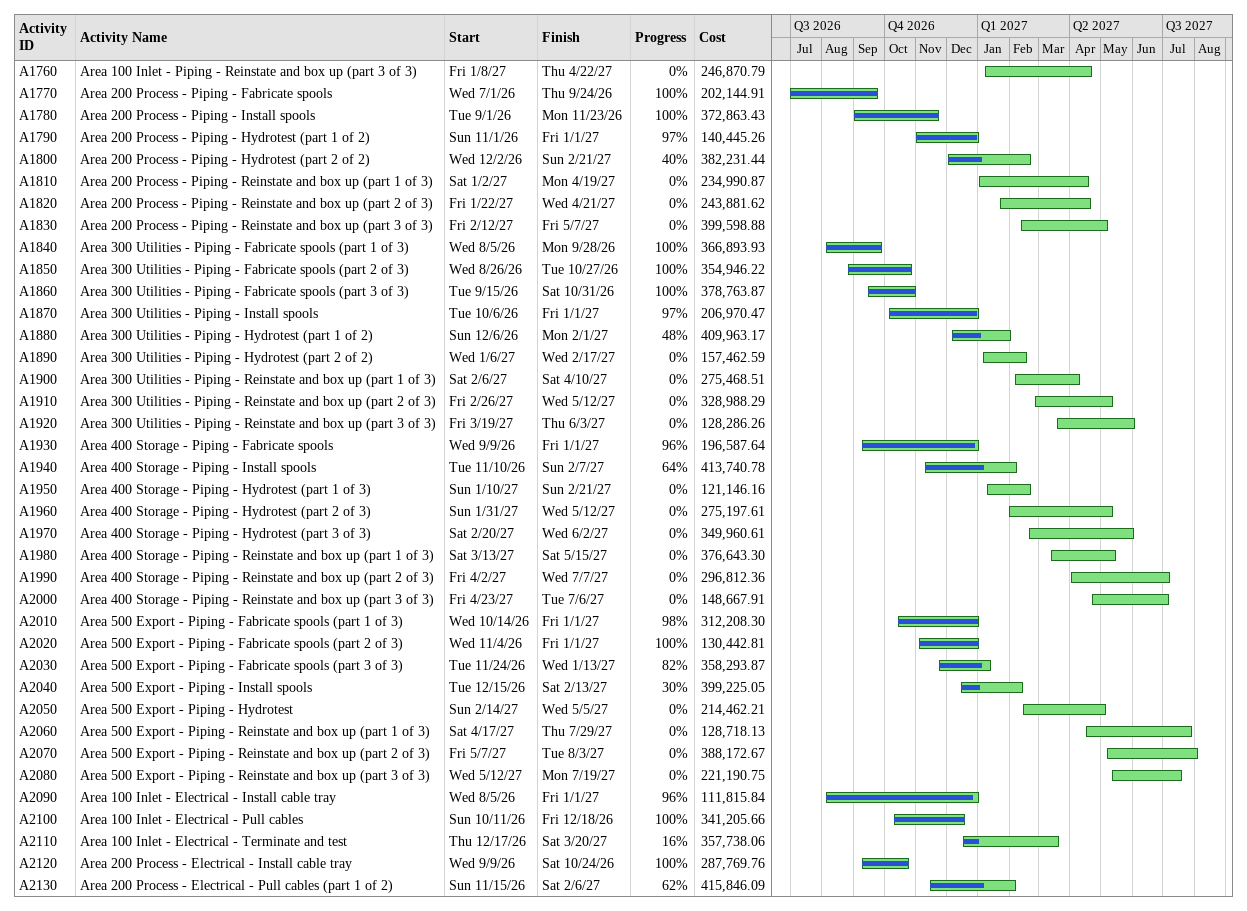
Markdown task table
| ID | Task | Start | Finish | % complete | Cost |
|---|---|---|---|---|---|
| A1760 | Area 100 Inlet - Piping - Reinstate and box up (part 3 of 3) | 2027-01-08 | 2027-04-22 | 0 | 246870.79 |
| A1770 | Area 200 Process - Piping - Fabricate spools | 2026-07-01 | 2026-09-24 | 100 | 202144.91 |
| A1780 | Area 200 Process - Piping - Install spools | 2026-09-01 | 2026-11-23 | 100 | 372863.43 |
| A1790 | Area 200 Process - Piping - Hydrotest (part 1 of 2) | 2026-11-01 | 2027-01-01 | 97 | 140445.26 |
| A1800 | Area 200 Process - Piping - Hydrotest (part 2 of 2) | 2026-12-02 | 2027-02-21 | 40 | 382231.44 |
| A1810 | Area 200 Process - Piping - Reinstate and box up (part 1 of 3) | 2027-01-02 | 2027-04-19 | 0 | 234990.87 |
| A1820 | Area 200 Process - Piping - Reinstate and box up (part 2 of 3) | 2027-01-22 | 2027-04-21 | 0 | 243881.62 |
| A1830 | Area 200 Process - Piping - Reinstate and box up (part 3 of 3) | 2027-02-12 | 2027-05-07 | 0 | 399598.88 |
| A1840 | Area 300 Utilities - Piping - Fabricate spools (part 1 of 3) | 2026-08-05 | 2026-09-28 | 100 | 366893.93 |
| A1850 | Area 300 Utilities - Piping - Fabricate spools (part 2 of 3) | 2026-08-26 | 2026-10-27 | 100 | 354946.22 |
| A1860 | Area 300 Utilities - Piping - Fabricate spools (part 3 of 3) | 2026-09-15 | 2026-10-31 | 100 | 378763.87 |
| A1870 | Area 300 Utilities - Piping - Install spools | 2026-10-06 | 2027-01-01 | 97 | 206970.47 |
| A1880 | Area 300 Utilities - Piping - Hydrotest (part 1 of 2) | 2026-12-06 | 2027-02-01 | 48 | 409963.17 |
| A1890 | Area 300 Utilities - Piping - Hydrotest (part 2 of 2) | 2027-01-06 | 2027-02-17 | 0 | 157462.59 |
| A1900 | Area 300 Utilities - Piping - Reinstate and box up (part 1 of 3) | 2027-02-06 | 2027-04-10 | 0 | 275468.51 |
| A1910 | Area 300 Utilities - Piping - Reinstate and box up (part 2 of 3) | 2027-02-26 | 2027-05-12 | 0 | 328988.29 |
| A1920 | Area 300 Utilities - Piping - Reinstate and box up (part 3 of 3) | 2027-03-19 | 2027-06-03 | 0 | 128286.26 |
| A1930 | Area 400 Storage - Piping - Fabricate spools | 2026-09-09 | 2027-01-01 | 96 | 196587.64 |
| A1940 | Area 400 Storage - Piping - Install spools | 2026-11-10 | 2027-02-07 | 64 | 413740.78 |
| A1950 | Area 400 Storage - Piping - Hydrotest (part 1 of 3) | 2027-01-10 | 2027-02-21 | 0 | 121146.16 |
| A1960 | Area 400 Storage - Piping - Hydrotest (part 2 of 3) | 2027-01-31 | 2027-05-12 | 0 | 275197.61 |
| A1970 | Area 400 Storage - Piping - Hydrotest (part 3 of 3) | 2027-02-20 | 2027-06-02 | 0 | 349960.61 |
| A1980 | Area 400 Storage - Piping - Reinstate and box up (part 1 of 3) | 2027-03-13 | 2027-05-15 | 0 | 376643.30 |
| A1990 | Area 400 Storage - Piping - Reinstate and box up (part 2 of 3) | 2027-04-02 | 2027-07-07 | 0 | 296812.36 |
| A2000 | Area 400 Storage - Piping - Reinstate and box up (part 3 of 3) | 2027-04-23 | 2027-07-06 | 0 | 148667.91 |
| A2010 | Area 500 Export - Piping - Fabricate spools (part 1 of 3) | 2026-10-14 | 2027-01-01 | 98 | 312208.30 |
| A2020 | Area 500 Export - Piping - Fabricate spools (part 2 of 3) | 2026-11-04 | 2027-01-01 | 100 | 130442.81 |
| A2030 | Area 500 Export - Piping - Fabricate spools (part 3 of 3) | 2026-11-24 | 2027-01-13 | 82 | 358293.87 |
| A2040 | Area 500 Export - Piping - Install spools | 2026-12-15 | 2027-02-13 | 30 | 399225.05 |
| A2050 | Area 500 Export - Piping - Hydrotest | 2027-02-14 | 2027-05-05 | 0 | 214462.21 |
| A2060 | Area 500 Export - Piping - Reinstate and box up (part 1 of 3) | 2027-04-17 | 2027-07-29 | 0 | 128718.13 |
| A2070 | Area 500 Export - Piping - Reinstate and box up (part 2 of 3) | 2027-05-07 | 2027-08-03 | 0 | 388172.67 |
| A2080 | Area 500 Export - Piping - Reinstate and box up (part 3 of 3) | 2027-05-12 | 2027-07-19 | 0 | 221190.75 |
| A2090 | Area 100 Inlet - Electrical - Install cable tray | 2026-08-05 | 2027-01-01 | 96 | 111815.84 |
| A2100 | Area 100 Inlet - Electrical - Pull cables | 2026-10-11 | 2026-12-18 | 100 | 341205.66 |
| A2110 | Area 100 Inlet - Electrical - Terminate and test | 2026-12-17 | 2027-03-20 | 16 | 357738.06 |
| A2120 | Area 200 Process - Electrical - Install cable tray | 2026-09-09 | 2026-10-24 | 100 | 287769.76 |
| A2130 | Area 200 Process - Electrical - Pull cables (part 1 of 2) | 2026-11-15 | 2027-02-06 | 62 | 415846.09 |
